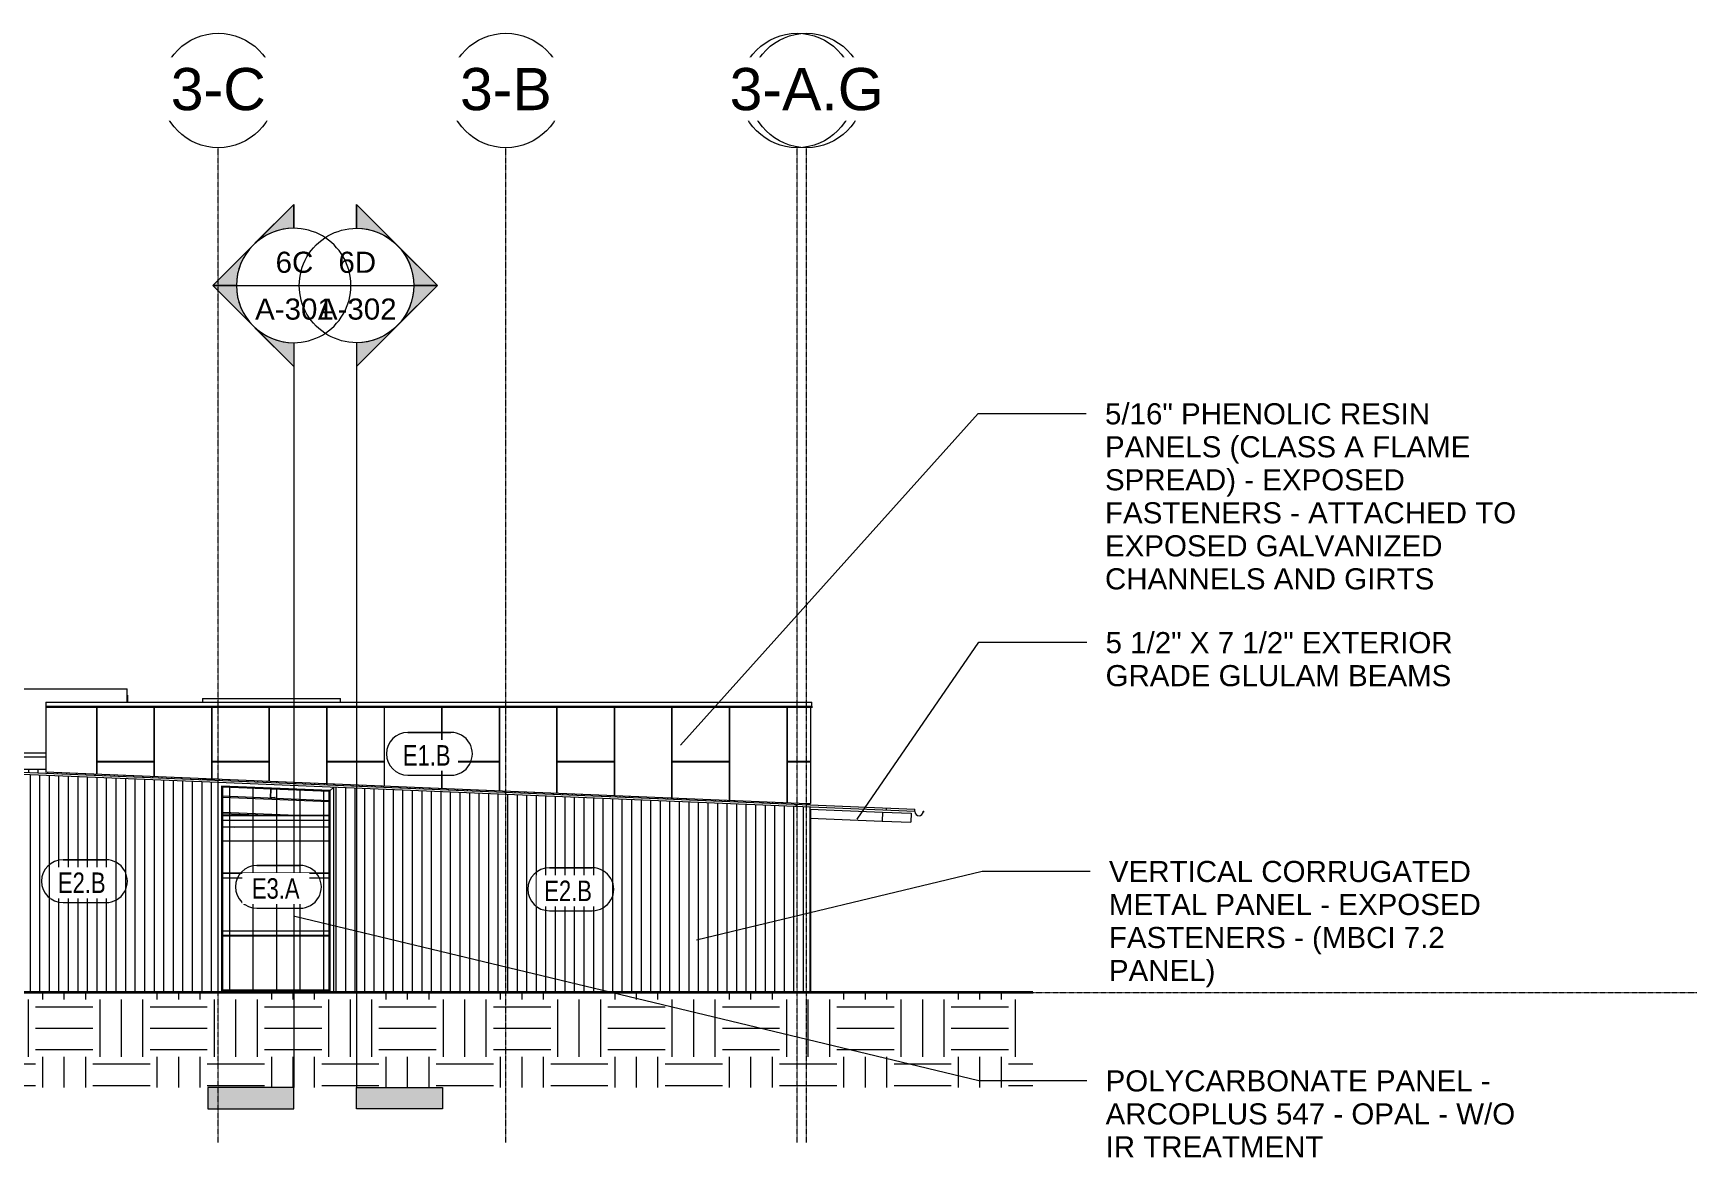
# Model space of a CAD drawing. Header units: inches. Extents: x 20230 to 40520, y -638 to 835.
# Drawn here: x 39124 to 40520, y -143 to 805 of the extents above; entities that cross this region are included whole.
import ezdxf

# ---------------------------------------------------------------- set-up
doc = ezdxf.new("R2010")
doc.units = ezdxf.units.IN
doc.header["$MEASUREMENT"] = 0
doc.linetypes.add('Grid Line 1_2_', pattern=[0.8749999999999999, 0.4999999999999999, -0.125, 0.125, -0.125])
for name, color, linetype, lineweight in [('A-ANNO-KEYN', 231, 'Continuous', 9), ('A-CLNG', 13, 'Continuous', 9), ('A-FLOR-LEVL', 51, 'Continuous', 9), ('A-GLAZ-CWMG', 51, 'Continuous', 9), ('A-ROOF', 132, 'Continuous', 9), ('A-ROOF-OTLN', 132, 'Continuous', 9), ('A-WALL', 113, 'Continuous', 9), ('A-WALL-IDEN', 211, 'Continuous', 9), ('A-WALL-PATT', 111, 'Continuous', 9), ('C-TOPO', 7, 'Continuous', 9), ('G-ANNO-SYMB', 111, 'Continuous', 9), ('I-WALL', 2, 'Continuous', 9), ('M-EQPM', 50, 'Continuous', 9), ('M-HVAC-DUCT', 70, 'Continuous', 9), ('S-BEAM', 12, 'Continuous', 9), ('S-GRID', 1, 'Continuous', 9), ('S-GRID-IDEN', 1, 'Continuous', 9)]:
    doc.layers.add(name, color=color, linetype=linetype, lineweight=lineweight)
doc.styles.add('Arial_1', font='arial.ttf', dxfattribs={"height": 35.40718562874248})
doc.styles.add('Arial_2', font='arial.ttf', dxfattribs={"height": 17.70359281437124})
doc.styles.add('Century Gothic', font='GOTHIC.TTF', dxfattribs={"width": 0.8, "height": 17.24534161490682})
pattern_1 = [(0, (-86297.685, 0), (48, 48), [48, -48]), (0, (-86297.685, 18), (48, 48), [48, -48]), (0, (-86297.685, 36), (48, 48), [48, -48]), (90, (-86291.685, 42), (-48, 48), [48, -48]), (90, (-86273.685, 42), (-48, 48), [48, -48]), (90, (-86255.685, 42), (-48, 48), [48, -48])]
pattern_2 = [(0, (-83908.045, 145.5), (-193, 193), [48, -145]), (90, (-83908.045, 145.5), (-193, 1.181784161177196e-14), [96.25, -96.75]), (180, (-83860.045, 241.75), (-193, 193), [48, -145]), (90, (-83860.045, 145.5), (-193, 1.181784161177196e-14), [96.25, -96.75]), (180, (-83860.045, 242), (-193, 193), [48, -145]), (90, (-83860.045, 242), (-193, 1.181784161177196e-14), [96.25, -96.75]), (0, (-83908.045, 338.25), (-193, 193), [48, -145]), (90, (-83908.045, 242), (-193, 1.181784161177196e-14), [96.25, -96.75]), (0, (-83859.795, 193.5), (-193, 193), [48, -145]), (90, (-83859.795, 145.25), (-193, 1.181784161177196e-14), [48.25, -144.75]), (90, (-83811.795, 145.25), (-193, 1.181784161177196e-14), [48.25, -144.75]), (0, (-83859.795, 290), (-193, 193), [48, -145]), (90, (-83859.795, 193.75), (-193, 1.181784161177196e-14), [96.25, -96.75]), (180, (-83811.795, 193.75), (-193, 193), [48, -145]), (90, (-83811.795, 193.75), (-193, 1.181784161177196e-14), [96.25, -96.75]), (90, (-83859.795, 290.25), (-193, 1.181784161177196e-14), [48, -145]), (180, (-83811.795, 290.25), (-193, 193), [48, -145]), (90, (-83811.795, 290.25), (-193, 1.181784161177196e-14), [48, -145]), (0, (-83811.545, 145.5), (-193, 193), [48, -145]), (90, (-83811.545, 145.5), (-193, 1.181784161177196e-14), [96.25, -96.75]), (180, (-83763.545, 241.75), (-193, 193), [48, -145]), (90, (-83763.545, 145.5), (-193, 1.181784161177196e-14), [96.25, -96.75]), (180, (-83763.545, 242), (-193, 193), [48, -145]), (90, (-83763.545, 242), (-193, 1.181784161177196e-14), [96.25, -96.75]), (180, (-83763.545, 338.25), (-193, 193), [48, -145]), (90, (-83811.545, 242), (-193, 1.181784161177196e-14), [96.25, -96.75]), (0, (-83763.295, 193.5), (-193, 193), [48, -145]), (90, (-83763.295, 145.25), (-193, 1.181784161177196e-14), [48.25, -144.75]), (90, (-83715.295, 145.25), (-193, 1.181784161177196e-14), [48.25, -144.75]), (0, (-83763.295, 290), (-193, 193), [48, -145]), (90, (-83763.295, 193.75), (-193, 1.181784161177196e-14), [96.25, -96.75]), (180, (-83715.295, 193.75), (-193, 193), [48, -145]), (90, (-83715.295, 193.75), (-193, 1.181784161177196e-14), [96.25, -96.75]), (90, (-83763.295, 290.25), (-193, 1.181784161177196e-14), [48, -145]), (180, (-83715.295, 290.25), (-193, 193), [48, -145]), (90, (-83715.295, 290.25), (-193, 1.181784161177196e-14), [48, -145])]

# ---------------------------------------------------------------- blocks, each defined once
blk = doc.blocks.new('W-Wide Flange - 2_-3_ deep-1401636-Elevation - North')
at = {"layer": 'S-BEAM'}
blk.add_line((-22551.64322535358, 139.2528090158332), (-22541.26344449541, 138.8203181467427), dxfattribs=at)
blk = doc.blocks.new('W-Wide Flange - 1_-5_-1401438-Elevation - North')
at = {"layer": 'S-BEAM'}
for p, q in [((-22462.13722535357, 159.8244595982494), (-22551.64322535358, 163.5538762649158)), ((-22551.64322535358, 151.2632211652974), (-22489.4180375799, 148.6705050080609)), ((-22522.08635862646, 148.6705050080614), (-22551.64322535358, 149.9020411216913))]:
    blk.add_line(p, q, dxfattribs=at)
blk = doc.blocks.new('Girt_Z - 10_D-1390501-Elevation - North')
at = {"layer": 'S-BEAM'}
for p, q in [((-22511.10625444302, 170.610417590488), (-22511.41340460191, 163.2388137772041)), ((-22511.29631869491, 163.4215978875826), (-22510.99697426315, 170.6058642496601)), ((-22511.41340460191, 163.2388137772041), (-22508.04133048022, 163.0983106888005)), ((-22508.08773532415, 163.2097141263682), (-22511.22560580472, 163.3404587297254)), ((-22508.04133048022, 163.0983106888005), (-22507.53573957478, 163.6522762439904)), ((-22507.61652621824, 163.7260082510336), (-22508.01898511026, 163.2850423215557)), ((-22507.53573957478, 163.6522762439904), (-22507.61652621824, 163.7260082510336))]:
    blk.add_line(p, q, dxfattribs=at)
blk.add_arc((-22511.21821008567, 163.4182868601939), 0.07817873465525745, 177.6140559697344, 264.5716942618022, dxfattribs=at)
blk = doc.blocks.new('Carrier_48TC_Standard_Efficiency_Gas_Heat_Electric_Cooling_Packaged_Rooftop_Unit_3_to_15_nominal_tons - 15 ton 48TC__16-873539-Elevation - North')
at = {"layer": 'M-EQPM'}
for p, q in [((-22747.39022535352, 254.7021443437843), (-22631.51522535352, 254.7021443437843)), ((-22747.39022535352, 197.3271443437841), (-22747.39022535352, 254.7021443437843)), ((-22631.51522535352, 243.5000000000037), (-22631.51522535352, 254.7021443437843)), ((-22631.51522535352, 249.5771443437829), (-22631.39022535352, 249.5771443437829)), ((-22631.39022535352, 249.5771443437829), (-22631.39022535352, 243.5000000000034)), ((-22747.39022535352, 201.0771443437844), (-22699.7652253537, 201.0771443437844)), ((-22747.39022535352, 187.0771443437844), (-22747.39022535352, 201.0771443437844)), ((-22699.7652253537, 197.3271443437841), (-22747.39022535352, 197.3271443437841)), ((-22699.7652253537, 187.0771443437844), (-22747.39022535352, 187.0771443437844))]:
    blk.add_line(p, q, dxfattribs=at)
blk = doc.blocks.new('Carrier_48TC_Standard_Efficiency_Gas_Heat_Electric_Cooling_Packaged_Rooftop_Unit_3_to_15_nominal_tons - 15 ton 48TC__16-V92-Elevation - North')
at = {"layer": 'M-EQPM'}
for p, q in [((-22568.39022535345, 246.7021443437842), (-22452.51522535345, 246.7021443437842)), ((-22568.39022535345, 246.7021443437842), (-22568.39022535345, 243.5000000000035)), ((-22452.51522535345, 243.5000000000035), (-22452.51522535345, 246.7021443437842)), ((-22568.39022535345, 179.6271392809529), (-22568.39022535345, 179.0771443437844)), ((-22555.24179801395, 179.0771443437844), (-22568.39022535345, 179.0771443437844))]:
    blk.add_line(p, q, dxfattribs=at)
blk = doc.blocks.new('Rectangular Mullion - Profile_Polycarbonate_Lower-1037133-Elevation - North')
at = {"layer": 'A-GLAZ-CWMG'}
for p, q in [((-22551.64322535358, 1.993999999999979), (-22551.64322535358, 2.243999999999979)), ((-22551.64322535358, 2.243999999999979), (-22462.13722535358, 2.243999999999979)), ((-22551.64322535358, 1.993999999999979), (-22462.13722535358, 1.993999999999979)), ((-22551.64322535358, -2.145031263097292e-17), (-22551.64322535358, 1.456000000000001)), ((-22551.64322535358, 1.456000000000001), (-22462.13722535358, 1.456000000000001)), ((-22462.13722535358, 2.243999999999979), (-22462.13722535358, 1.993999999999979)), ((-22462.13722535358, 1.456000000000001), (-22462.13722535358, 0))]:
    blk.add_line(p, q, dxfattribs=at)
blk = doc.blocks.new('Rectangular Mullion - Profile_Polycarbonate_Upper and left-1393719-Elevation - North')
at = {"layer": 'A-GLAZ-CWMG'}
for p, q in [((-22552.43122535358, 173.1209751095774), (-22552.43122535358, 0)), ((-22551.89322535358, 172.560091631543), (-22551.89322535358, 0.06250000000004972)), ((-22551.64322535358, 172.2994580450959), (-22551.64322535358, 1.456000000000117))]:
    blk.add_line(p, q, dxfattribs=at)
blk = doc.blocks.new('Rectangular Mullion - Profile_Polycarbonate_right-1393720-Elevation - North')
at = {"layer": 'A-GLAZ-CWMG'}
for p, q in [((-22461.88722535358, 168.809841631541), (-22462.13722535358, 168.5700413784272)), ((-22462.13722535358, 1.456000000000117), (-22462.13722535358, 168.5700413784272)), ((-22461.34922535358, 169.3258917762424), (-22461.88722535358, 168.8098416315424)), ((-22461.88722535358, 0.06250000000004972), (-22461.88722535358, 168.809841631541)), ((-22458.51522535358, 172.0442674455405), (-22461.34922535358, 169.325891776242)), ((-22461.34922535358, 0), (-22461.34922535358, 169.325891776242))]:
    blk.add_line(p, q, dxfattribs=at)
blk = doc.blocks.new('Rectangular Mullion - Profile_Polycarbonate_Upper and left-1393718-Elevation - North')
at = {"layer": 'A-GLAZ-CWMG'}
for p, q in [((-22461.34922535358, 169.3258917762427), (-22552.43122535358, 173.1209751095766)), ((-22461.88722535358, 168.8098416315417), (-22551.89322535358, 172.5600916315423)), ((-22462.13722535358, 168.5700413784279), (-22551.64322535358, 172.2994580450951)), ((-22462.13722535358, 168.5700413784279), (-22461.88722535358, 168.8098416315417)), ((-22461.88722535358, 168.8098416315419), (-22461.34922535358, 169.3258917762419)), ((-22461.34922535358, 169.3258917762427), (-22458.51522535358, 172.0442674455412))]:
    blk.add_line(p, q, dxfattribs=at)
blk = doc.blocks.new('Girt_C - 8_D-1405501-Elevation - North')
at = {"layer": 'S-BEAM'}
for p, q in [((-22551.89322535358, 51.55468749999923), (-22552.43122535358, 51.55468749999923)), ((-22462.13722535357, 51.55468749999923), (-22551.64322535358, 51.55468749999923)), ((-22551.64322535358, 48.05468750000023), (-22462.13722535358, 48.05468750000023)), ((-22551.64322535358, 47.57168249214374), (-22462.13722535358, 47.57168249214374)), ((-22461.34922535358, 51.55468749999923), (-22461.88722535358, 51.55468749999923))]:
    blk.add_line(p, q, dxfattribs=at)
blk = doc.blocks.new('Girt_C - 8_D-1405502-Elevation - North')
at = {"layer": 'S-BEAM'}
for p, q in [((-22551.64322535358, 100.3024032072636), (-22462.13722535358, 100.3024032072636)), ((-22462.13722535358, 99.82031249999868), (-22551.64322535358, 99.82031249999868)), ((-22552.43122535358, 96.3203124999978), (-22551.89322535358, 96.3203124999978)), ((-22551.64322535358, 96.3203124999978), (-22462.13722535357, 96.3203124999978)), ((-22461.88722535358, 96.3203124999978), (-22461.34922535358, 96.3203124999978))]:
    blk.add_line(p, q, dxfattribs=at)
blk = doc.blocks.new('Dimension Lumber - 5_5 x 7_5 Glulam-1403169-Elevation - North')
at = {"layer": 'S-BEAM'}
for p, q in [((-21998.20693877739, 143.8569463927613), (-21974.20693877754, 142.8569463927675)), ((-21997.89470969205, 151.3504444409539), (-21973.8947096922, 150.3504444409602)), ((-21973.8947096922, 150.3504444409602), (-21974.20693877754, 142.8569463927675))]:
    blk.add_line(p, q, dxfattribs=at)
blk = doc.blocks.new('Dimension Lumber - 5_5 x 7_5 Glulam-1403168-Elevation - North')
at = {"layer": 'S-BEAM'}
for p, q in [((-22058.76522535357, 153.8867159268508), (-21997.89470969205, 151.3504444409545)), ((-22058.76522535357, 146.3802083334355), (-21998.2069387774, 143.8569463927619)), ((-21997.89470969205, 151.3504444409545), (-21998.2069387774, 143.8569463927619))]:
    blk.add_line(p, q, dxfattribs=at)
blk = doc.blocks.new('Girt_C - 8_D-1405514-Elevation - North')
at = {"layer": 'S-BEAM'}
for p, q in [((-22461.34922535358, 169.1597477415009), (-22552.43122535358, 172.9548310748339)), ((-22552.43122535358, 164.9478896418595), (-22551.89322535358, 164.9254729751922)), ((-22551.64322535358, 164.9150563085262), (-22462.13722535358, 161.1856396418592)), ((-22461.88722535358, 161.1752229751925), (-22461.34922535358, 161.1528063085258))]:
    blk.add_line(p, q, dxfattribs=at)
blk = doc.blocks.new('Girt_C - 8_D-1405515-Elevation - North')
at = {"layer": 'S-BEAM'}
for p, q in [((-22552.43122535358, 144.6875000002036), (-22551.89322535358, 144.6875000002036)), ((-22551.64322535358, 148.6695907074694), (-22462.13722535358, 148.6695907074694)), ((-22462.13722535358, 148.1875000002045), (-22551.64322535358, 148.1875000002045)), ((-22551.64322535358, 144.6875000002036), (-22462.13722535357, 144.6875000002036)), ((-22461.88722535357, 144.6875000002036), (-22461.34922535357, 144.6875000002036))]:
    blk.add_line(p, q, dxfattribs=at)
blk = doc.blocks.new('Section - 3_32_ x 3_8_-18514-Elevation - North')
at = {"layer": 'G-ANNO-SYMB'}
blk.add_hatch(color=256, dxfattribs=at).paths.add_polyline_path([(-22946.15560031374, -79.66080684492678), (-22874.15560031374, -79.66080684492744), (-22874.15560031374, -97.66080684492741), (-22946.15560031374, -97.66080684492675)], flags=0)
for p, q in [((-22946.15560031374, -79.66080684492678), (-22946.15560031374, -97.66080684492675)), ((-22874.15560031374, -79.66080684492744), (-22946.15560031374, -79.66080684492678)), ((-22874.15560031374, -97.66080684492741), (-22874.15560031374, -79.66080684492744)), ((-22946.15560031374, -97.66080684492675), (-22874.15560031374, -97.66080684492741))]:
    blk.add_line(p, q, dxfattribs=at)
blk = doc.blocks.new('Section - Section Head - Filled-1526-Elevation - North')
at = {"layer": 'G-ANNO-SYMB'}
h = blk.add_hatch(color=256, dxfattribs=at)
edge = h.paths.add_edge_path(flags=0)
edge.add_arc((-22874.15560031374, 593.1570754422743), 48.06247118192713, 89.99999999999989, 132.0783950246226, ccw=False)
edge.add_line((-22874.15560031374, 641.2195466242015), (-22874.15560031374, 661.0393264361826))
edge.add_line((-22874.15560031374, 661.0393264361826), (-22906.36451102701, 628.8304157229087))
h = blk.add_hatch(color=256, dxfattribs=at)
edge = h.paths.add_edge_path(flags=0)
edge.add_line((-22908.09672581069, 627.0982009392283), (-22942.03785130765, 593.1570754422743))
edge.add_line((-22942.03785130765, 593.1570754422743), (-22922.15560031374, 593.1570754422742))
edge.add_arc((-22874.15560031374, 593.1570754422736), 48.00000000000296, 135.0000000000001, 179.9999999999997, ccw=False)
h = blk.add_hatch(color=256, dxfattribs=at)
edge = h.paths.add_edge_path(flags=0)
edge.add_arc((-22874.15560031374, 593.157075442274), 47.99999999999965, 180, 224.9999999999983, ccw=False)
edge.add_line((-22922.15560031374, 593.1570754422743), (-22942.03785130765, 593.1570754422744))
edge.add_line((-22942.03785130765, 593.1570754422744), (-22908.09672581069, 559.21594994532))
h = blk.add_hatch(color=256, dxfattribs=at)
edge = h.paths.add_edge_path(flags=0)
edge.add_line((-22906.36451102701, 557.4837351616394), (-22874.15560031374, 525.2748244483653))
edge.add_line((-22874.15560031374, 525.2748244483653), (-22874.15560031374, 545.0946042603464))
edge.add_arc((-22874.15560031374, 593.1570754422738), 48.06247118192778, 227.9216049753765, 270, ccw=False)
for p, q in [((-22942.03785130765, 593.1570754422744), (-22874.15560031374, 661.0393264361825)), ((-22906.36451102701, 628.8304157229087), (-22874.15560031374, 661.0393264361826)), ((-22874.15560031374, 641.157075442274), (-22874.15560031374, 661.0393264361825)), ((-22874.15560031374, 661.0393264361826), (-22874.15560031374, 641.2195466242015)), ((-22942.03785130765, 593.1570754422743), (-22908.09672581069, 627.0982009392283)), ((-22942.03785130765, 593.1570754422744), (-22874.15560031374, 525.2748244483657)), ((-22922.15560031374, 593.1570754422742), (-22942.03785130765, 593.1570754422743)), ((-22908.09672581069, 559.21594994532), (-22942.03785130765, 593.1570754422744)), ((-22942.03785130765, 593.1570754422744), (-22922.15560031374, 593.1570754422743)), ((-22874.15560031374, 525.2748244483653), (-22906.36451102701, 557.4837351616394)), ((-22874.15560031374, 545.1570754422742), (-22874.15560031374, 525.2748244483657)), ((-22874.15560031374, 545.0946042603464), (-22874.15560031374, 525.2748244483653))]:
    blk.add_line(p, q, dxfattribs=at)
for centre, radius, start, end in [((-22874.15560031374, 593.157075442274), 47.99999999999977, 89.9999999999998, 269.9999999999994), ((-22874.15560031374, 593.1570754422743), 48.06247118192713, 89.99999999999953, 132.0783950246223), ((-22874.15560031374, 593.157075442274), 48, 269.9999999999996, 90), ((-22874.15560031374, 593.1570754422736), 48.00000000000296, 134.9999999999997, 179.9999999999993), ((-22874.15560031374, 593.157075442274), 47.99999999999965, 179.9999999999996, 224.9999999999979), ((-22874.15560031374, 593.1570754422738), 48.06247118192778, 227.9216049753762, 269.9999999999996)]:
    blk.add_arc(centre, radius, start, end, dxfattribs=at)
blk = doc.blocks.new('Grid - Grid Head - Circle-14747-Elevation - North')
at = {"layer": 'S-GRID-IDEN'}
blk.add_circle((-23085.89022535335, 756.7690798906833), 48, dxfattribs=at)
blk = doc.blocks.new('Wall Tag - 1_4_-1369832-Elevation - North')
at = {"layer": 'A-WALL-IDEN', "color": 153}
for p, q in [((-24541.61837110649, 259.212418069432), (-24505.61837110649, 259.2124180694319)), ((-24505.61837110649, 259.2124180694319), (-24541.61837110649, 259.212418069432)), ((-24541.61837110649, 223.212418069432), (-24505.61837110649, 223.2124180694319)), ((-24541.61837110649, 223.212418069432), (-24505.61837110649, 223.2124180694319))]:
    blk.add_line(p, q, dxfattribs=at)
for centre, radius, start, end in [((-24541.61837110649, 241.212418069432), 17.99999999999992, 89.99999999999986, 269.9999999999995), ((-24541.61837110649, 241.212418069432), 17.99999999999992, 89.99999999999986, 269.9999999999995), ((-24505.61837110649, 241.212418069432), 18, 269.9999999999996, 90), ((-24505.61837110649, 241.212418069432), 17.99999999999994, 269.9999999999996, 89.99999999999997)]:
    blk.add_arc(centre, radius, start, end, dxfattribs=at)

msp = doc.modelspace()

# ---------------------------------------------------------------- hatches: boundary and pattern name
at = {"layer": 'A-WALL-PATT'}
h = msp.add_hatch(dxfattribs=at)
h.set_pattern_fill('FP_70', color=256, style=0, pattern_type=2)
h.set_pattern_definition([(270, (-84535.409, -153.667), (8, 4.898587196589413e-16), [])])
h.paths.add_polyline_path([(39776.04592849615, 157.3845444704591), (39776.04592849615, 158.4999999999997), (39773.06655052021, 158.5095528986182), (39279.4209284966, 179.0771443437847), (39266.29592849672, 179.0771443437847), (39266.29592849672, 179.6249954829297), (39134.92092849647, 185.0989538162748), (39134.92092849647, 187.0771443437843), (39087.29592849666, 187.0771443437843), (39087.29592849666, 239.4558058261848), (39055.79692849659, 239.4558058261848), (39055.85842849746, 239.1264999983398), (39056.04592849701, 238.9389999989134), (39055.79692849659, 238.9389999989134), (39055.79692849662, 192), (39054.42092849659, 192), (39054.42092849659, 187.4522528037785), (39775.92092849661, 157.3897528037739)], flags=0)
h = msp.add_hatch(dxfattribs=at)
h.set_pattern_fill('FP_64', color=256, style=0, pattern_type=2)
h.set_pattern_definition(pattern_2)
h.paths.add_polyline_path([(39773.5459284965, 158.4895788162732), (39773.5459284965, 239.4558058261752), (39134.92092849647, 239.4558058261752), (39134.92092849647, 185.0989538162741), (39773.06655052021, 158.5095528986189)], flags=0)
h = msp.add_hatch(dxfattribs=at)
h.set_pattern_fill('FP_64', color=256, style=0, pattern_type=2)
h.set_pattern_definition(pattern_2)
h.paths.add_polyline_path([(39776.3584284965, 158.4999999999997), (39776.3584284965, 239.4558058261752), (39773.5459284965, 239.4558058261752), (39773.5459284965, 158.4999999999997), (39775.92092849661, 158.4999999999997)], flags=0)
h = msp.add_hatch(dxfattribs=at)
h.set_pattern_fill('FP_66', color=256, style=0, pattern_type=2)
h.set_pattern_definition([(90, (-84398.076, 0), (-8, 4.898587196589413e-16), [])])
h.paths.add_polyline_path([(39279.4209284966, 0), (39279.4209284966, 176.0755174455412), (39050.7959284965, 185.6015591122132), (39050.7959284965, 0), (39179.50911736321, 0)], flags=0)
h = msp.add_hatch(dxfattribs=at)
h.set_pattern_fill('FP_65', color=256, style=0, pattern_type=2)
h.set_pattern_definition([(90, (-84293.201, 0), (-19.685, 1.205358612060782e-15), [])])
h.paths.add_polyline_path([(39283.04292849659, 0.06249999999977262), (39283.04292849659, 1.455999999999903), (39372.5489284966, 1.455999999999903), (39372.5489284966, 0.06249999999977262), (39373.3369284966, 0.06249999999977262), (39373.33692849661, 169.3258917762427), (39282.25492849659, 173.1209751095773), (39282.25492849659, 0.06249999999977262)], flags=0)
h = msp.add_hatch(dxfattribs=at)
h.set_pattern_fill('FP_61', color=256, style=0, pattern_type=2)
h.set_pattern_definition([(90, (-83901.576, 0), (-8, 4.898587196589413e-16), [])])
h.paths.add_polyline_path([(39376.17092849661, 0), (39775.92092849661, 0), (39775.92092849661, 155.3880174455394), (39376.17092849661, 172.0442674455412), (39376.17092849661, 76.44425874120724)], flags=0)
h = msp.add_hatch(dxfattribs=at)
h.set_pattern_fill('FP_60', color=256, style=0, pattern_type=2)
h.set_pattern_definition([(90, (-83706.295, -46.5), (-193, -193), [48, -145]), (180, (-83706.295, -46.5), (-2.363568322354392e-14, -193), [96.25, -96.75]), (270, (-83802.545, 1.5), (-193, -193), [48, -145]), (180, (-83706.295, 1.5), (-2.363568322354392e-14, -193), [96.25, -96.75]), (270, (-83802.795, 1.5), (-193, -193), [48, -145]), (180, (-83802.795, 1.5), (-2.363568322354392e-14, -193), [96.25, -96.75]), (90, (-83899.045, -46.5), (-193, -193), [48, -145]), (180, (-83802.795, -46.5), (-2.363568322354392e-14, -193), [96.25, -96.75]), (90, (-83754.295, 1.75), (-193, -193), [48, -145]), (180, (-83706.045, 1.75), (-2.363568322354392e-14, -193), [48.25, -144.75]), (180, (-83706.045, 49.75), (-2.363568322354392e-14, -193), [48.25, -144.75]), (90, (-83850.795, 1.75), (-193, -193), [48, -145]), (180, (-83754.545, 1.75), (-2.363568322354392e-14, -193), [96.25, -96.75]), (270, (-83754.545, 49.75), (-193, -193), [48, -145]), (180, (-83754.545, 49.75), (-2.363568322354392e-14, -193), [96.25, -96.75]), (180, (-83851.045, 1.75), (-2.363568322354392e-14, -193), [48, -145]), (270, (-83851.045, 49.75), (-193, -193), [48, -145]), (180, (-83851.045, 49.75), (-2.363568322354392e-14, -193), [48, -145]), (90, (-83706.295, 50), (-193, -193), [48, -145]), (180, (-83706.295, 50), (-2.363568322354392e-14, -193), [96.25, -96.75]), (270, (-83802.545, 98), (-193, -193), [48, -145]), (180, (-83706.295, 98), (-2.363568322354392e-14, -193), [96.25, -96.75]), (270, (-83802.795, 98), (-193, -193), [48, -145]), (180, (-83802.795, 98), (-2.363568322354392e-14, -193), [96.25, -96.75]), (270, (-83899.045, 98), (-193, -193), [48, -145]), (180, (-83802.795, 50), (-2.363568322354392e-14, -193), [96.25, -96.75]), (90, (-83754.295, 98.25), (-193, -193), [48, -145]), (180, (-83706.045, 98.25), (-2.363568322354392e-14, -193), [48.25, -144.75]), (180, (-83706.045, 146.25), (-2.363568322354392e-14, -193), [48.25, -144.75]), (90, (-83850.795, 98.25), (-193, -193), [48, -145]), (180, (-83754.545, 98.25), (-2.363568322354392e-14, -193), [96.25, -96.75]), (270, (-83754.545, 146.25), (-193, -193), [48, -145]), (180, (-83754.545, 146.25), (-2.363568322354392e-14, -193), [96.25, -96.75]), (180, (-83851.045, 98.25), (-2.363568322354392e-14, -193), [48, -145]), (270, (-83851.045, 146.25), (-193, -193), [48, -145]), (180, (-83851.045, 146.25), (-2.363568322354392e-14, -193), [48, -145])])
h.paths.add_polyline_path([(39776.35842849627, 0), (39776.35842849627, 145.5), (39775.92092849661, 145.5), (39775.92092849661, 0)], flags=0)
at = {"layer": 'C-TOPO'}
h = msp.add_hatch(dxfattribs=at)
h.set_pattern_fill('FP_57', color=256, style=0, pattern_type=2)
h.set_pattern_definition(pattern_1)
h.paths.add_polyline_path([(39023.45092849644, -79.79974125879333), (39851.45092849642, -79.79974125879333), (39851.45092849642, 0), (39023.45092849644, 0), (39023.45092849644, -40.73874125879319)], flags=0)
h = msp.add_hatch(dxfattribs=at)
h.set_pattern_fill('FP_57', color=256, style=0, pattern_type=2)
h.set_pattern_definition(pattern_1)
h.paths.add_polyline_path([(39901.46910834686, -79.79974125879333), (39923.45092849644, -79.79974125879333), (39923.45092849644, 0), (39851.45092849642, 0), (39851.45092849642, -79.79974125879333), (39890.39545267234, -79.79974125879333)], flags=0)
h = msp.add_hatch(dxfattribs=at)
h.set_pattern_fill('FP_57', color=256, style=0, pattern_type=2)
h.set_pattern_definition(pattern_1)
h.paths.add_polyline_path([(39962.67285019321, -79.79974125879333), (39962.67285019321, 0), (39923.45092849642, 0), (39923.45092849642, -79.79974125879333)], flags=0)

# ---------------------------------------------------------------- linework, layer by layer
at = {"layer": 'A-ANNO-KEYN', "color": 153}
for p, q in [((39667.21938148827, 207.5810650060957), (39916.89996513554, 485.8320636975848)), ((39916.89996513554, 485.8320636975848), (40007.57997810233, 485.8320636975848)), ((39815.54845913262, 145.3579226517174), (39917.38433993983, 293.8320637057435)), ((39917.38433993983, 293.8320637057435), (40008.06435310053, 293.832063697664)), ((39680.59749000767, 44.17067898045908), (39920.1812151359, 101.8320636976473)), ((39920.1812151359, 101.8320636976473), (40010.8612281026, 101.8320636976473)), ((39343.72283299595, 64.1405342976087), (39917.38434013563, -73.85457036595189)), ((39917.38434013563, -73.85457036595189), (40008.06435310243, -73.85457036595189))]:
    msp.add_line(p, q, dxfattribs=at)
at = {"layer": 'A-CLNG'}
msp.add_line((39372.5489284966, 160.9303228486114), (39283.04292849659, 164.6597395152782), dxfattribs=at)
at = {"layer": 'A-FLOR-LEVL', "linetype": 'Grid Line 1_2_'}
msp.add_line((34530.86140758377, 0), (40519.59800924073, 0), dxfattribs=at)
at = {"layer": 'A-ROOF'}
for p, q in [((39050.7959284965, 187.6032944704571), (39863.79592849694, 153.72829447043)), ((39863.79592849694, 151.726559112186), (39279.4209284966, 176.0755174455415)), ((39764.29592849627, 155.8723924455536), (39764.29592849627, 157.8741278037976)), ((39839.79592849709, 154.7282944704301), (39839.79592849709, 152.7265591121861)), ((39863.79592849694, 151.726559112186), (39863.79592849694, 153.72829447043))]:
    msp.add_line(p, q, dxfattribs=at)
at = {"layer": 'A-ROOF-OTLN'}
for p, q in [((39863.85842849694, 151.726559112186), (39863.79592849694, 151.726559112186)), ((39870.89630105688, 151.5296134708748), (39870.85166903633, 151.4849814503194))]:
    msp.add_line(p, q, dxfattribs=at)
for centre, radius, start, end in [((39867.29592849694, 151.726559112186), 3.499999999999986, 179.9999999999998, 359.9999999999994), ((39867.29592849694, 151.726559112186), 3.4375, 180, 0), ((39871.03933285191, 151.726559112186), 0.3059043549661238, 232.1590091747679, 180), ((39871.03933285191, 151.726559112186), 0.2434043549728813, 234.0109671086683, 180)]:
    msp.add_arc(centre, radius, start, end, dxfattribs=at)
at = {"layer": 'A-WALL'}
for p, q in [((39134.92092849647, 243.5000000000036), (39134.92092849647, 185.0989538162741)), ((39134.92092849647, 243.5000000000036), (39777.3584284965, 243.5000000000036)), ((39777.3584284965, 240.0000000000033), (39134.92092849647, 240.0000000000033)), ((39134.92092849647, 239.4999999999992), (39777.8584284965, 239.4999999999992)), ((39134.92092849647, 239.4558058261762), (39777.81423432268, 239.4558058261762)), ((39776.3584284965, 239.4558058261761), (39776.3584284965, 158.5)), ((39777.3584284965, 240.0000000000033), (39777.3584284965, 243.5000000000036)), ((39777.8584284965, 239.4999999999992), (39777.3584284965, 240.0000000000033)), ((39777.81423432268, 239.4558058261762), (39777.8584284965, 239.4999999999992)), ((39279.4209284966, 176.0755174455415), (39050.7959284965, 185.6015591122131)), ((39134.92092849647, 185.0989538162741), (39773.5459284965, 158.4895788162729)), ((39279.4209284966, 0), (39279.4209284966, 176.0755174455415)), ((39376.17092849661, 172.0442674455411), (39376.17092849661, 0)), ((39773.5459284965, 158.5), (39776.3584284965, 158.5)), ((39773.5459284965, 158.4895788162729), (39773.5459284965, 158.5)), ((39775.92092849661, 0), (39775.92092849661, 155.3880174455397)), ((39776.04592849615, 157.3845444704594), (39776.04592849615, 158.4999999999997)), ((39776.35842849627, 145.5), (39775.92092849661, 145.5)), ((39776.35842849627, 145.5), (39776.35842849627, 0)), ((39283.04292849659, 0.06249999999998728), (39282.25492849659, 0.06249999999998728)), ((39373.3369284966, 0.06249999999998728), (39372.5489284966, 0.06249999999998728))]:
    msp.add_line(p, q, dxfattribs=at)
at = {"layer": 'C-TOPO', "lineweight": 35}
for p, q in [((39179.50911736321, 0), (39043.68719522574, 0)), ((39851.45092849642, 0), (39179.50911736321, 0)), ((39890.39545267234, 0), (39851.45092849642, 0)), ((39923.45092849644, 0), (39890.39545267234, 0)), ((39962.67285019321, 0), (39923.45092849642, 0))]:
    msp.add_line(p, q, dxfattribs=at)
at = {"layer": 'C-TOPO'}
for p, q in [((39179.50939603578, 0), (39043.68761869203, 0)), ((39851.45080228578, 0), (39179.50939603578, 0)), ((39890.39513822328, 0), (39851.45080228578, 0)), ((39923.45080228578, 0), (39890.39513822328, 0)), ((39923.45080228578, 0), (39962.67285019321, 0))]:
    msp.add_line(p, q, dxfattribs=at)
at = {"layer": 'G-ANNO-SYMB'}
for p, q in [((39294.83215303089, 593.157075442274), (39390.83215303089, 593.157075442274)), ((39347.51253443635, 593.157075442274), (39443.51253443635, 593.157075442274)), ((39342.83215303087, 545.1570754422745), (39342.83215303087, -79.66080684492748)), ((39395.51253443633, 545.1570754422745), (39395.51253443633, -79.66080684492748))]:
    msp.add_line(p, q, dxfattribs=at)
at = {"layer": 'I-WALL'}
for p, q in [((39775.92092849661, 153.7499999999999), (39776.35842849636, 153.7499999999999)), ((39776.35842849636, 153.7499999999999), (39776.35842849636, 146.5)), ((39776.35842849636, 146.5), (39775.92092849661, 146.5))]:
    msp.add_line(p, q, dxfattribs=at)
at = {"layer": 'M-HVAC-DUCT'}
for p, q in [((39372.5489284966, 138.8203181467421), (39283.04292849659, 138.8203181467421)), ((39372.5489284966, 126.8203181467421), (39283.04292849659, 126.8203181467421))]:
    msp.add_line(p, q, dxfattribs=at)
at = {"layer": 'S-GRID', "linetype": 'Grid Line 1_2_'}
for p, q in [((39279.54592849682, -125.9202757096818), (39279.54592849682, 708.7690798906838)), ((39520.79592849682, -125.9202757096818), (39520.79592849682, 708.7690798906838)), ((39765.04592849674, -125.9202757096818), (39765.04592849674, 708.7690798906838)), ((39773.04592849674, -125.9202757096818), (39773.04592849674, 708.7690798906838))]:
    msp.add_line(p, q, dxfattribs=at)

# ---------------------------------------------------------------- block references
at = {"layer": 'A-GLAZ-CWMG'}
for name in ['Rectangular Mullion - Profile_Polycarbonate_Upper and left-1393719-Elevation - North', 'Rectangular Mullion - Profile_Polycarbonate_Upper and left-1393718-Elevation - North', 'Rectangular Mullion - Profile_Polycarbonate_right-1393720-Elevation - North', 'Rectangular Mullion - Profile_Polycarbonate_Lower-1037133-Elevation - North']:
    msp.add_blockref(name, (61834.68615385018, 0), dxfattribs=at)
at = {"layer": 'A-WALL-IDEN', "color": 153}
for p in [(63980.2642788501, -40.96940708105533), (63690.93615385015, -147.8242204439953), (63853.62365385021, -152.5872412773141), (64098.85802885021, -154.6028662773312)]:
    msp.add_blockref('Wall Tag - 1_4_-1369832-Elevation - North', p, dxfattribs=at)
at = {"layer": 'G-ANNO-SYMB'}
for name in ['Section - Section Head - Filled-1526-Elevation - North', 'Section - 3_32_ x 3_8_-18514-Elevation - North']:
    msp.add_blockref(name, (62216.98775334464, 0), dxfattribs=at)
at = {"layer": 'G-ANNO-SYMB', "extrusion": (0, 0, -1)}
for name, p in [('Section - Section Head - Filled-1526-Elevation - North', (-16521.35693412259, 0)), ('Section - 3_32_ x 3_8_-18514-Elevation - North', (-16521.3569341226, 0))]:
    msp.add_blockref(name, p, dxfattribs=at)
at = {"layer": 'M-EQPM'}
for name in ['Carrier_48TC_Standard_Efficiency_Gas_Heat_Electric_Cooling_Packaged_Rooftop_Unit_3_to_15_nominal_tons - 15 ton 48TC__16-873539-Elevation - North', 'Carrier_48TC_Standard_Efficiency_Gas_Heat_Electric_Cooling_Packaged_Rooftop_Unit_3_to_15_nominal_tons - 15 ton 48TC__16-V92-Elevation - North']:
    msp.add_blockref(name, (61834.68615385018, 0), dxfattribs=at)
at = {"layer": 'S-BEAM'}
for name in ['Girt_C - 8_D-1405514-Elevation - North', 'Girt_Z - 10_D-1390501-Elevation - North', 'W-Wide Flange - 1_-5_-1401438-Elevation - North', 'Dimension Lumber - 5_5 x 7_5 Glulam-1403168-Elevation - North', 'Girt_C - 8_D-1405515-Elevation - North', 'Dimension Lumber - 5_5 x 7_5 Glulam-1403169-Elevation - North', 'W-Wide Flange - 2_-3_ deep-1401636-Elevation - North', 'Girt_C - 8_D-1405502-Elevation - North', 'Girt_C - 8_D-1405501-Elevation - North']:
    msp.add_blockref(name, (61834.68615385018, 0), dxfattribs=at)
at = {"layer": 'S-GRID-IDEN'}
for p in [(62365.43615385019, 0), (62606.68615385019, 0), (62850.93615385011, 0)]:
    msp.add_blockref('Grid - Grid Head - Circle-14747-Elevation - North', p, dxfattribs=at)

# ---------------------------------------------------------------- texts
at = {"layer": 'A-ANNO-KEYN', "char_height": 17.70359281437124, "attachment_point": 1, "line_spacing_factor": 0.9385317878468563, "style": 'Arial_2', "bg_fill": 3, "box_fill_scale": 1.25, "bg_fill_color": 0, "bg_fill_transparency": 0}
for s, insert, width in [('5/16" PHENOLIC RESIN\\PPANELS (CLASS A FLAME\\PSPREAD) - EXPOSED\\PFASTENERS - ATTACHED TO\\PEXPOSED GALVANIZED\\PCHANNELS AND GIRTS', (40023.2865313099, 494.374214939466), 409.9679999999995), ('5 1/2" X 7 1/2" EXTERIOR\\PGRADE GLULAM BEAMS', (40023.77090630811, 302.3742149395453), 346.6799999999996), ('POLYCARBONATE PANEL -\\PARCOPLUS 547 - OPAL - W/O\\PIR TREATMENT', (40023.77090631, -65.31241912407066), 408.8879999999996)]:
    msp.add_mtext(s, dxfattribs=dict(at, insert=insert, width=width))
at = {"layer": 'G-ANNO-SYMB', "char_height": 17.70359281437124, "attachment_point": 2, "line_spacing_factor": 0.9385317878468563, "style": 'Arial_2'}
for s, insert, width in [('6C', (39343.44689299277, 621.4953245809787), 37.58399999999996), ('6D', (39396.12727439823, 621.4953245809786), 37.58399999999996), ('A-301', (39343.44689299276, 582.2228362023131), 78.62399999999991), ('A-302', (39396.12727439822, 582.222836202313), 78.62399999999991)]:
    msp.add_mtext(s, dxfattribs=dict(at, insert=insert, width=width))
at = {"layer": 'S-GRID-IDEN', "insert": (39053.28670119476, 775.6428168005488), "char_height": 35.40718562874248, "width": 180.1439999999998, "attachment_point": 2, "line_spacing_factor": 0.9385317878468563, "style": 'Arial_1', "bg_fill": 3, "box_fill_scale": 1.25, "bg_fill_color": 0, "bg_fill_transparency": 0}
msp.add_mtext('1-13.G', dxfattribs=at)

# ---------------------------------------------------------------- next in the draw order: texts
at = {"layer": 'A-ANNO-KEYN', "insert": (40026.56778131016, 110.3742149395285), "char_height": 17.70359281437124, "width": 371.3039999999996, "attachment_point": 1, "line_spacing_factor": 0.9385317878468563, "style": 'Arial_2', "bg_fill": 3, "box_fill_scale": 1.25, "bg_fill_color": 0, "bg_fill_transparency": 0}
msp.add_mtext('VERTICAL CORRUGATED\\PMETAL PANEL - EXPOSED\\PFASTENERS - (MBCI 7.2\\PPANEL)', dxfattribs=at)
at = {"layer": 'A-WALL-IDEN', "char_height": 17.24534161490682, "attachment_point": 2, "line_spacing_factor": 0.9841166936790923, "style": 'Century Gothic', "bg_fill": 3, "box_fill_scale": 1.25, "bg_fill_color": 0, "bg_fill_transparency": 0}
for s, insert, width in [('E1.B', (39454.37882800647, 207.5242654370814), 43.84799999999995), ('E2.B', (39165.05070300654, 100.6694520741414), 43.84799999999995), ('E3.A', (39327.73820300659, 95.90643124082261), 47.51999999999995), ('E2.B', (39572.97257800659, 93.89080624080552), 43.84799999999995)]:
    msp.add_mtext(s, dxfattribs=dict(at, insert=insert, width=width))
at = {"layer": 'S-GRID-IDEN', "char_height": 35.40718562874248, "attachment_point": 2, "line_spacing_factor": 0.9385317878468563, "style": 'Arial_1', "bg_fill": 3, "box_fill_scale": 1.25, "bg_fill_color": 0, "bg_fill_transparency": 0}
for s, insert, width in [('3-D.G', (39053.28670119476, 775.6428168005488), 156.8159999999998), ('3-C', (39279.53670119476, 775.6428168005488), 94.60799999999989), ('3-B', (39520.78670119477, 775.6428168005488), 91.5839999999999), ('3-A', (39765.03670119469, 775.6428168005488), 91.5839999999999)]:
    msp.add_mtext(s, dxfattribs=dict(at, insert=insert, width=width))

# ---------------------------------------------------------------- next in the draw order: block references
at = {"layer": 'S-GRID-IDEN'}
msp.add_blockref('Grid - Grid Head - Circle-14747-Elevation - North', (62858.93615385011, 0), dxfattribs=at)

# ---------------------------------------------------------------- next in the draw order: texts
at = {"layer": 'S-GRID-IDEN', "insert": (39773.03670119469, 775.6428168005488), "char_height": 35.40718562874248, "width": 153.7919999999998, "attachment_point": 2, "line_spacing_factor": 0.9385317878468563, "style": 'Arial_1', "bg_fill": 3, "box_fill_scale": 1.25, "bg_fill_color": 0, "bg_fill_transparency": 0}
msp.add_mtext('3-A.G', dxfattribs=at)

doc.saveas('drawing.dxf')
